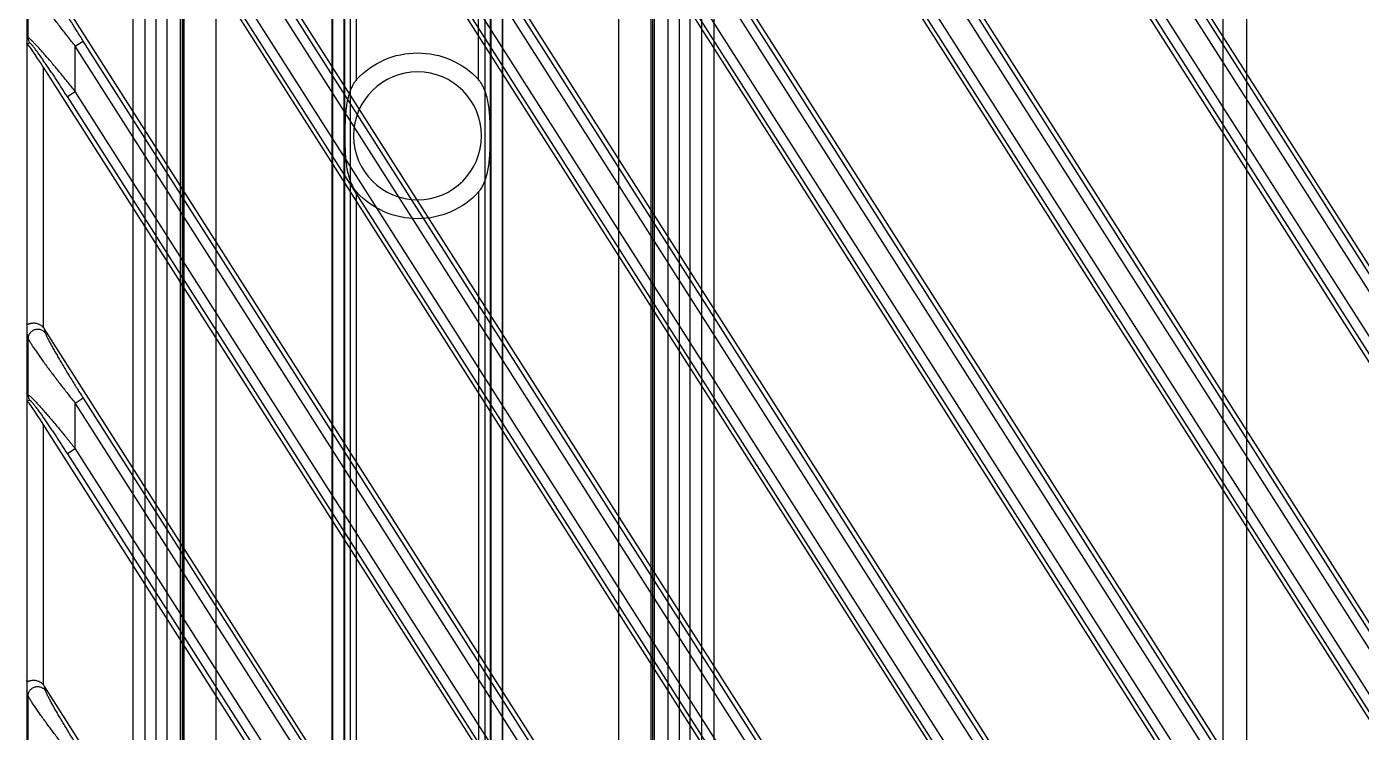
# Model space of a CAD drawing. Header units: millimetres. Extents: x 620 to 19791, y 2539 to 6969.
# Drawn here: x 14027 to 14083.3, y 3853.7 to 3883.5 of the extents above; entities that cross this region are included whole.
import ezdxf

# ---------------------------------------------------------------- set-up
doc = ezdxf.new("R2010")
doc.units = ezdxf.units.MM
doc.layers.add('02___PRT_ALL_AXES', color=7, linetype='Continuous')

# ---------------------------------------------------------------- blocks, each defined once
blk = doc.blocks.new('DTGFH')
at = {"color": 7, "linetype": 'Continuous'}
for p, q in [((8801.048, 4441.2), (8801.048, 4104.2)), ((8901.903, 4108.661), (8801.783, 4265.818)), ((8900.317, 4110.061), (8803.1, 4262.661)), ((8900.653, 4110.275), (8803.436, 4262.875)), ((8801.748, 4261.777), (8899.375, 4108.534)), ((8803.1, 4260.745), (8899.096, 4110.061)), ((8802.764, 4260.531), (8898.76, 4109.847)), ((8895.013, 4104.4), (8801.783, 4250.742)), ((8893.794, 4105.966), (8803.436, 4247.8)), ((8893.458, 4105.752), (8803.1, 4247.586)), ((8801.748, 4246.702), (8892.405, 4104.4)), ((8892.238, 4105.752), (8803.1, 4245.67)), ((8891.901, 4105.537), (8802.764, 4245.456)), ((8885.409, 4104.4), (8806.131, 4228.842)), ((8884.19, 4105.966), (8807.745, 4225.96)), ((8883.854, 4105.752), (8807.409, 4225.746)), ((8805.883, 4225.137), (8882.8, 4104.4)), ((8882.297, 4105.537), (8807.073, 4223.616)), ((8882.633, 4105.752), (8807.409, 4223.83)), ((8875.805, 4104.4), (8806.131, 4213.767)), ((8874.25, 4105.752), (8807.409, 4210.671)), ((8874.586, 4105.966), (8807.745, 4210.885)), ((8805.883, 4210.062), (8873.196, 4104.4)), ((8872.693, 4105.537), (8807.073, 4208.54)), ((8873.029, 4105.752), (8807.409, 4208.755)), ((8866.201, 4104.4), (8806.131, 4198.691)), ((8805.459, 4195.652), (8863.592, 4104.4)), ((8864.646, 4105.752), (8807.409, 4195.595)), ((8864.982, 4105.966), (8807.745, 4195.809)), ((8863.425, 4105.752), (8807.409, 4193.679)), ((8863.089, 4105.537), (8807.073, 4193.465)), ((8836.786, 4135.497), (8801.783, 4190.441)), ((8801.107, 4187.632), (8801.107, 4190.024)), ((8801.107, 4187.632), (8801.048, 4187.615)), ((8803.1, 4187.284), (8803.436, 4187.498)), ((8836.814, 4135.105), (8803.436, 4187.498)), ((8801.061, 4187.387), (8801.17, 4187.418)), ((8803.1, 4185.368), (8803.1, 4187.284)), ((8836.478, 4134.891), (8803.1, 4187.284)), ((8801.748, 4186.4), (8801.748, 4175.412)), ((8801.748, 4186.4), (8833.81, 4136.074)), ((8802.764, 4185.154), (8803.1, 4185.368)), ((8834.524, 4136.042), (8803.1, 4185.368)), ((8834.188, 4135.827), (8802.764, 4185.154)), ((8801.048, 4175.151), (8801.107, 4174.949)), ((8829.09, 4132.502), (8801.783, 4175.365)), ((8801.783, 4175.365), (8801.842, 4175.163)), ((8801.107, 4172.557), (8801.107, 4174.949)), ((8801.048, 4172.54), (8801.107, 4172.557)), ((8801.061, 4172.311), (8801.17, 4172.343)), ((8803.436, 4172.423), (8803.1, 4172.209)), ((8803.436, 4172.423), (8829.197, 4131.987)), ((8803.1, 4170.293), (8803.1, 4172.209)), ((8803.1, 4172.209), (8828.861, 4131.773)), ((8801.748, 4171.325), (8801.748, 4160.337)), ((8844.384, 4104.4), (8801.748, 4171.325)), ((8803.1, 4170.293), (8802.764, 4170.079)), ((8802.764, 4170.079), (8843.881, 4105.537)), ((8803.1, 4170.293), (8844.217, 4105.752)), ((8801.107, 4159.873), (8801.048, 4160.076)), ((8801.107, 4157.482), (8801.107, 4159.873)), ((8801.842, 4160.087), (8801.783, 4160.29)), ((8810.697, 4146.297), (8801.783, 4160.29))]:
    blk.add_line(p, q, dxfattribs=at)
for centre in [(8801.509, 4187.633), (8801.509, 4172.558)]:
    blk.add_arc(centre, 0.402, 180.1282, 212.3718, dxfattribs=at)
for centre, major_axis, ratio, start_param, end_param in [((8801.748, 4186.286), (-0.698, 1.104), 0.046753, -1.496981, -0.118001), ((8801.45, 4175.141), (-0.117, 0.402), 0.954439, -1.274405, -1.134443), ((8801.748, 4171.211), (-0.698, 1.104), 0.046753, -1.496981, -0.118001), ((8801.45, 4160.065), (-0.117, 0.402), 0.954439, -1.274405, -1.134443)]:
    blk.add_ellipse(centre, major_axis=major_axis, ratio=ratio, start_param=start_param, end_param=end_param, dxfattribs=at)
for points, knots in [([(8803.1, 4187.284), (8802.993, 4187.418), (8802.783, 4187.685), (8802.473, 4188.084), (8802.221, 4188.414), (8802.025, 4188.674), (8801.885, 4188.863), (8801.749, 4189.048), (8801.62, 4189.227), (8801.5, 4189.397), (8801.389, 4189.557), (8801.305, 4189.683), (8801.245, 4189.776), (8801.206, 4189.838), (8801.173, 4189.895), (8801.145, 4189.944), (8801.126, 4189.981), (8801.114, 4190.007), (8801.109, 4190.019), (8801.107, 4190.024)], [0, 0, 0, 0, 0.151037, 0.300586, 0.447016, 0.518439, 0.588237, 0.655992, 0.721178, 0.783101, 0.840848, 0.893205, 0.916879, 0.938573, 0.958018, 0.974928, 0.989013, 0.994909, 1, 1, 1, 1]), ([(8803.436, 4187.498), (8803.353, 4187.628), (8803.19, 4187.886), (8802.949, 4188.274), (8802.753, 4188.595), (8802.6, 4188.849), (8802.489, 4189.035), (8802.381, 4189.219), (8802.277, 4189.398), (8802.178, 4189.571), (8802.087, 4189.736), (8802.016, 4189.867), (8801.965, 4189.966), (8801.931, 4190.033), (8801.901, 4190.094), (8801.876, 4190.149), (8801.858, 4190.191), (8801.848, 4190.219), (8801.844, 4190.232), (8801.842, 4190.238)], [0, 0, 0, 0, 0.145071, 0.289149, 0.431131, 0.500908, 0.569567, 0.636803, 0.702211, 0.76523, 0.825074, 0.880596, 0.906233, 0.930094, 0.951832, 0.971044, 0.987264, 0.994099, 1, 1, 1, 1]), ([(8803.1, 4185.368), (8803, 4185.494), (8802.849, 4185.681), (8802.648, 4185.929), (8802.498, 4186.112), (8802.348, 4186.293), (8802.2, 4186.47), (8802.054, 4186.643), (8801.911, 4186.81), (8801.772, 4186.97), (8801.639, 4187.121), (8801.532, 4187.239), (8801.451, 4187.326), (8801.394, 4187.386), (8801.341, 4187.441), (8801.292, 4187.49), (8801.247, 4187.533), (8801.207, 4187.569), (8801.178, 4187.594), (8801.157, 4187.61), (8801.143, 4187.619), (8801.132, 4187.626), (8801.122, 4187.63), (8801.114, 4187.633), (8801.109, 4187.633), (8801.107, 4187.632)], [0, 0, 0, 0, 0.159125, 0.238223, 0.316727, 0.394381, 0.470878, 0.545834, 0.61877, 0.689065, 0.755896, 0.818173, 0.847169, 0.874456, 0.899785, 0.922889, 0.943475, 0.96125, 0.975933, 0.982041, 0.987297, 0.991693, 0.995234, 0.997964, 1, 1, 1, 1]), ([(8801.048, 4187.385), (8801.048, 4187.386), (8801.048, 4187.387), (8801.049, 4187.389), (8801.05, 4187.391), (8801.052, 4187.391), (8801.054, 4187.391), (8801.056, 4187.39), (8801.058, 4187.389), (8801.06, 4187.387), (8801.061, 4187.387)], [0, 0, 0, 0, 0.134296, 0.239838, 0.325336, 0.408088, 0.50825, 0.637794, 0.80127, 1, 1, 1, 1]), ([(8802.764, 4185.154), (8802.688, 4185.274), (8802.573, 4185.452), (8802.419, 4185.689), (8802.304, 4185.865), (8802.189, 4186.04), (8802.074, 4186.212), (8801.96, 4186.38), (8801.848, 4186.545), (8801.737, 4186.705), (8801.63, 4186.858), (8801.542, 4186.98), (8801.474, 4187.072), (8801.426, 4187.137), (8801.38, 4187.197), (8801.337, 4187.251), (8801.297, 4187.3), (8801.266, 4187.336), (8801.244, 4187.361), (8801.229, 4187.377), (8801.215, 4187.39), (8801.203, 4187.401), (8801.192, 4187.409), (8801.184, 4187.415), (8801.179, 4187.417), (8801.175, 4187.419), (8801.172, 4187.419), (8801.17, 4187.418)], [0, 0, 0, 0, 0.153079, 0.229318, 0.305164, 0.380451, 0.454965, 0.528436, 0.600519, 0.670738, 0.738434, 0.802663, 0.833068, 0.862042, 0.889307, 0.914531, 0.937321, 0.957232, 0.96596, 0.973791, 0.980669, 0.986547, 0.991394, 0.995199, 0.996723, 0.998012, 1, 1, 1, 1]), ([(8801.748, 4175.412), (8801.733, 4175.431), (8801.699, 4175.465), (8801.64, 4175.507), (8801.578, 4175.541), (8801.512, 4175.565), (8801.447, 4175.58), (8801.384, 4175.587), (8801.325, 4175.588), (8801.27, 4175.584), (8801.227, 4175.577), (8801.196, 4175.57), (8801.169, 4175.563), (8801.144, 4175.556), (8801.121, 4175.549), (8801.106, 4175.544), (8801.092, 4175.541), (8801.081, 4175.539), (8801.071, 4175.539), (8801.062, 4175.542), (8801.055, 4175.548), (8801.051, 4175.557), (8801.049, 4175.568), (8801.048, 4175.577), (8801.048, 4175.581)], [0, 0, 0, 0, 0.092092, 0.18383, 0.274482, 0.363041, 0.448376, 0.529457, 0.605459, 0.675766, 0.739913, 0.769539, 0.797439, 0.847676, 0.869774, 0.889641, 0.907107, 0.922074, 0.934647, 0.945489, 0.956057, 0.968087, 0.982675, 1, 1, 1, 1]), ([(8801.842, 4175.163), (8801.831, 4175.18), (8801.805, 4175.212), (8801.759, 4175.253), (8801.706, 4175.287), (8801.649, 4175.312), (8801.588, 4175.327), (8801.525, 4175.334), (8801.461, 4175.33), (8801.399, 4175.317), (8801.339, 4175.294), (8801.283, 4175.263), (8801.233, 4175.224), (8801.19, 4175.178), (8801.155, 4175.126), (8801.129, 4175.07), (8801.112, 4175.01), (8801.108, 4174.969), (8801.107, 4174.949)], [0, 0, 0, 0, 0.061114, 0.122614, 0.184534, 0.246921, 0.309743, 0.372937, 0.436398, 0.5, 0.563602, 0.627063, 0.690257, 0.753079, 0.815466, 0.877386, 0.938886, 1, 1, 1, 1]), ([(8801.842, 4175.163), (8801.844, 4175.157), (8801.848, 4175.144), (8801.858, 4175.115), (8801.876, 4175.074), (8801.901, 4175.019), (8801.931, 4174.957), (8801.965, 4174.89), (8802.016, 4174.792), (8802.087, 4174.66), (8802.178, 4174.496), (8802.277, 4174.323), (8802.381, 4174.144), (8802.489, 4173.96), (8802.6, 4173.773), (8802.753, 4173.519), (8802.949, 4173.198), (8803.19, 4172.811), (8803.353, 4172.552), (8803.436, 4172.423)], [0, 0, 0, 0, 0.005901, 0.012735, 0.028952, 0.048163, 0.069902, 0.093761, 0.1194, 0.174923, 0.234768, 0.297789, 0.363198, 0.430435, 0.499095, 0.568871, 0.710853, 0.85493, 1, 1, 1, 1]), ([(8801.107, 4174.949), (8801.109, 4174.943), (8801.114, 4174.932), (8801.126, 4174.906), (8801.145, 4174.869), (8801.173, 4174.819), (8801.206, 4174.763), (8801.245, 4174.701), (8801.305, 4174.608), (8801.389, 4174.482), (8801.5, 4174.322), (8801.62, 4174.152), (8801.749, 4173.973), (8801.885, 4173.788), (8802.025, 4173.598), (8802.221, 4173.338), (8802.473, 4173.008), (8802.783, 4172.609), (8802.993, 4172.343), (8803.1, 4172.209)], [0, 0, 0, 0, 0.00509, 0.010986, 0.025069, 0.041978, 0.061422, 0.083117, 0.106791, 0.15915, 0.216898, 0.278823, 0.34401, 0.411766, 0.481566, 0.552988, 0.699417, 0.848964, 1, 1, 1, 1]), ([(8801.048, 4172.31), (8801.048, 4172.311), (8801.048, 4172.312), (8801.049, 4172.314), (8801.05, 4172.315), (8801.052, 4172.316), (8801.054, 4172.316), (8801.056, 4172.315), (8801.058, 4172.313), (8801.06, 4172.312), (8801.061, 4172.311)], [0, 0, 0, 0, 0.134296, 0.239838, 0.325336, 0.408088, 0.50825, 0.637794, 0.80127, 1, 1, 1, 1]), ([(8801.107, 4172.557), (8801.109, 4172.558), (8801.114, 4172.557), (8801.122, 4172.555), (8801.132, 4172.55), (8801.143, 4172.543), (8801.157, 4172.534), (8801.178, 4172.519), (8801.207, 4172.494), (8801.247, 4172.458), (8801.292, 4172.415), (8801.341, 4172.365), (8801.394, 4172.311), (8801.451, 4172.251), (8801.532, 4172.163), (8801.639, 4172.045), (8801.772, 4171.895), (8801.911, 4171.735), (8802.054, 4171.568), (8802.2, 4171.395), (8802.348, 4171.218), (8802.498, 4171.037), (8802.648, 4170.854), (8802.849, 4170.606), (8803, 4170.418), (8803.1, 4170.293)], [0, 0, 0, 0, 0.002036, 0.004765, 0.008306, 0.012701, 0.017956, 0.024063, 0.038745, 0.05652, 0.077106, 0.100208, 0.125538, 0.152825, 0.181822, 0.244102, 0.310933, 0.381227, 0.454167, 0.529124, 0.605619, 0.683271, 0.76177, 0.840872, 1, 1, 1, 1]), ([(8801.17, 4172.343), (8801.172, 4172.343), (8801.175, 4172.343), (8801.179, 4172.342), (8801.184, 4172.339), (8801.192, 4172.334), (8801.203, 4172.326), (8801.215, 4172.315), (8801.229, 4172.301), (8801.244, 4172.286), (8801.266, 4172.261), (8801.297, 4172.225), (8801.337, 4172.176), (8801.38, 4172.121), (8801.426, 4172.061), (8801.474, 4171.997), (8801.542, 4171.905), (8801.63, 4171.783), (8801.737, 4171.63), (8801.848, 4171.47), (8801.96, 4171.305), (8802.074, 4171.136), (8802.189, 4170.964), (8802.304, 4170.79), (8802.419, 4170.614), (8802.573, 4170.377), (8802.688, 4170.198), (8802.764, 4170.079)], [0, 0, 0, 0, 0.001988, 0.003277, 0.004801, 0.008605, 0.013451, 0.019328, 0.026206, 0.034036, 0.042764, 0.062675, 0.085465, 0.110691, 0.137955, 0.166932, 0.197336, 0.261568, 0.329268, 0.399486, 0.471568, 0.545042, 0.619552, 0.694837, 0.77068, 0.84692, 1, 1, 1, 1]), ([(8801.748, 4160.337), (8801.733, 4160.355), (8801.699, 4160.389), (8801.64, 4160.432), (8801.578, 4160.465), (8801.512, 4160.489), (8801.447, 4160.504), (8801.384, 4160.512), (8801.325, 4160.513), (8801.27, 4160.508), (8801.227, 4160.501), (8801.196, 4160.495), (8801.169, 4160.488), (8801.144, 4160.48), (8801.121, 4160.473), (8801.106, 4160.469), (8801.092, 4160.466), (8801.081, 4160.464), (8801.071, 4160.464), (8801.062, 4160.467), (8801.055, 4160.473), (8801.051, 4160.482), (8801.049, 4160.493), (8801.048, 4160.501), (8801.048, 4160.506)], [0, 0, 0, 0, 0.092092, 0.18383, 0.274482, 0.363041, 0.448376, 0.529457, 0.605459, 0.675766, 0.739913, 0.769539, 0.797439, 0.847676, 0.869774, 0.889641, 0.907107, 0.922074, 0.934647, 0.945489, 0.956057, 0.968087, 0.982675, 1, 1, 1, 1]), ([(8801.107, 4159.873), (8801.108, 4159.894), (8801.112, 4159.935), (8801.129, 4159.994), (8801.155, 4160.051), (8801.19, 4160.103), (8801.233, 4160.149), (8801.283, 4160.188), (8801.339, 4160.219), (8801.399, 4160.241), (8801.461, 4160.255), (8801.525, 4160.258), (8801.588, 4160.252), (8801.649, 4160.236), (8801.706, 4160.211), (8801.759, 4160.178), (8801.805, 4160.136), (8801.831, 4160.104), (8801.842, 4160.087)], [0, 0, 0, 0, 0.061113, 0.122614, 0.184534, 0.246921, 0.309743, 0.372936, 0.436398, 0.5, 0.563602, 0.627064, 0.690257, 0.753079, 0.815466, 0.877386, 0.938887, 1, 1, 1, 1]), ([(8803.1, 4157.134), (8802.993, 4157.267), (8802.783, 4157.534), (8802.473, 4157.933), (8802.221, 4158.263), (8802.025, 4158.523), (8801.885, 4158.713), (8801.749, 4158.898), (8801.62, 4159.076), (8801.5, 4159.247), (8801.389, 4159.407), (8801.305, 4159.532), (8801.245, 4159.625), (8801.206, 4159.687), (8801.173, 4159.744), (8801.145, 4159.794), (8801.126, 4159.831), (8801.114, 4159.856), (8801.109, 4159.868), (8801.107, 4159.873)], [0, 0, 0, 0, 0.151037, 0.300586, 0.447016, 0.518439, 0.588237, 0.655992, 0.721178, 0.783101, 0.840848, 0.893205, 0.916879, 0.938573, 0.958018, 0.974928, 0.989013, 0.994909, 1, 1, 1, 1]), ([(8803.436, 4157.348), (8803.353, 4157.477), (8803.19, 4157.736), (8802.949, 4158.123), (8802.753, 4158.444), (8802.6, 4158.698), (8802.489, 4158.885), (8802.381, 4159.068), (8802.277, 4159.247), (8802.178, 4159.42), (8802.087, 4159.585), (8802.016, 4159.716), (8801.965, 4159.815), (8801.931, 4159.882), (8801.901, 4159.944), (8801.876, 4159.999), (8801.858, 4160.04), (8801.848, 4160.069), (8801.844, 4160.081), (8801.842, 4160.087)], [0, 0, 0, 0, 0.145071, 0.289149, 0.431131, 0.500908, 0.569567, 0.636803, 0.702211, 0.76523, 0.825074, 0.880596, 0.906233, 0.930094, 0.951832, 0.971044, 0.987264, 0.994099, 1, 1, 1, 1])]:
    blk.add_open_spline(points, degree=3, knots=knots, dxfattribs=at)
blk = doc.blocks.new('*U116')
blk.add_blockref('DTGFH', (-9101.048, -4276.2))
blk = doc.blocks.new('*U117')
at = {"color": 0, "linetype": 'ByBlock', "lineweight": -2, "transparency": 16777216}
blk.add_blockref('*U116', (0, 0), dxfattribs=at)
blk = doc.blocks.new('ryfhgjmb')
at = {"color": 30, "linetype": 'Continuous', "true_color": 0xf26722}
for p, q in [((6005.128, 3342.431), (7001.628, 3342.431)), ((6005.128, 3340.931), (7001.628, 3340.931)), ((6058.086, 3336.031), (6969.27, 3336.031)), ((6058.471, 3335.531), (6968.885, 3335.531)), ((6058.471, 3329.331), (6968.885, 3329.331)), ((6058.086, 3328.831), (6969.27, 3328.831)), ((6005.128, 3323.931), (7001.628, 3323.931)), ((6005.128, 3322.431), (7001.628, 3322.431))]:
    blk.add_line(p, q, dxfattribs=at)
at = {"layer": '02___PRT_ALL_AXES', "color": 30, "linetype": 'Continuous', "true_color": 0xf26722}
for p, q in [((6968.718, 3335.271), (6027.638, 3335.271)), ((6968.718, 3329.592), (6027.638, 3329.592))]:
    blk.add_line(p, q, dxfattribs=at)
blk = doc.blocks.new('ERTFHGJ')
at = {"color": 40, "linetype": 'Continuous', "true_color": 0xf8d731}
for p, q in [((8878.457, 3617.77), (8878.457, 3696.77)), ((8925.457, 3696.77), (8878.457, 3696.77)), ((8879.457, 3617.77), (8879.457, 3696.77)), ((8900.957, 3696.77), (8900.957, 3617.77)), ((8901.457, 3617.77), (8901.457, 3696.77)), ((8901.957, 3617.77), (8901.957, 3696.77)), ((8902.402, 3617.77), (8902.402, 3696.77)), ((8902.874, 3617.77), (8902.874, 3696.77)), ((8903.457, 3617.77), (8903.457, 3696.77)), ((8903.537, 3696.77), (8903.537, 3617.77)), ((8903.598, 3617.77), (8903.598, 3696.77)), ((8909.882, 3696.77), (8909.882, 3617.77)), ((8910.382, 3617.77), (8910.382, 3696.77)), ((8910.882, 3690.641), (8910.882, 3696.77)), ((8916.032, 3690.641), (8916.032, 3696.77)), ((8916.532, 3617.77), (8916.532, 3696.77)), ((8917.032, 3617.77), (8917.032, 3696.77)), ((8923.315, 3617.77), (8923.315, 3696.77)), ((8923.377, 3696.77), (8923.377, 3617.77)), ((8923.457, 3617.77), (8923.457, 3696.77)), ((8924.039, 3696.77), (8924.039, 3617.77)), ((8924.511, 3696.77), (8924.511, 3617.77)), ((8924.957, 3617.77), (8924.957, 3696.77)), ((8925.457, 3617.77), (8925.457, 3696.77)), ((8910.882, 3685.9), (8910.882, 3628.641)), ((8916.032, 3628.641), (8916.032, 3685.9)), ((8892.957, 3661.52), (8887.957, 3661.52)), ((8887.957, 3653.02), (8892.957, 3653.02)), ((8910.882, 3617.77), (8910.882, 3623.9)), ((8916.032, 3617.77), (8916.032, 3623.9)), ((8925.457, 3617.77), (8878.457, 3617.77))]:
    blk.add_line(p, q, dxfattribs=at)
for centre in [(8913.457, 3688.27), (8913.457, 3626.27)]:
    blk.add_circle(centre, 2.7, dxfattribs=at)
for centre, radius, start, end in [((8913.457, 3688.27), 3.5, 42.6324, 137.3676), ((8913.457, 3688.27), 3.5, 222.6324, 317.3676), ((8887.957, 3657.27), 4.25, 90, 270), ((8892.957, 3657.27), 4.25, 270, 90), ((8913.457, 3626.27), 3.5, 42.6324, 137.3676), ((8913.457, 3626.27), 3.5, 222.6324, 317.3676)]:
    blk.add_arc(centre, radius, start, end, dxfattribs=at)
for points, knots in [([(8910.387, 3688.27), (8910.387, 3688.375), (8910.388, 3688.583), (8910.395, 3688.895), (8910.413, 3689.203), (8910.446, 3689.508), (8910.5, 3689.808), (8910.568, 3690.054), (8910.639, 3690.245), (8910.704, 3690.385), (8910.783, 3690.519), (8910.846, 3690.602), (8910.882, 3690.641)], [0, 0, 0, 0, 0.127092, 0.253318, 0.378322, 0.502266, 0.625619, 0.749056, 0.811111, 0.873552, 0.936512, 1, 1, 1, 1]), ([(8916.032, 3690.641), (8916.067, 3690.602), (8916.131, 3690.519), (8916.209, 3690.385), (8916.274, 3690.245), (8916.346, 3690.054), (8916.413, 3689.808), (8916.467, 3689.508), (8916.5, 3689.203), (8916.518, 3688.895), (8916.526, 3688.583), (8916.527, 3688.375), (8916.527, 3688.27)], [0, 0, 0, 0, 0.063487, 0.126447, 0.188887, 0.250942, 0.37438, 0.497732, 0.621676, 0.746681, 0.872907, 1, 1, 1, 1]), ([(8910.882, 3685.9), (8910.846, 3685.938), (8910.783, 3686.021), (8910.704, 3686.156), (8910.639, 3686.296), (8910.567, 3686.487), (8910.5, 3686.733), (8910.446, 3687.033), (8910.413, 3687.338), (8910.395, 3687.646), (8910.388, 3687.957), (8910.387, 3688.166), (8910.387, 3688.27)], [0, 0, 0, 0, 0.063495, 0.126469, 0.188905, 0.250963, 0.374396, 0.497744, 0.621683, 0.746682, 0.87291, 1, 1, 1, 1]), ([(8916.527, 3688.27), (8916.527, 3688.166), (8916.526, 3687.957), (8916.518, 3687.646), (8916.5, 3687.338), (8916.467, 3687.033), (8916.413, 3686.733), (8916.346, 3686.487), (8916.274, 3686.296), (8916.209, 3686.156), (8916.131, 3686.021), (8916.067, 3685.938), (8916.032, 3685.9)], [0, 0, 0, 0, 0.127092, 0.253319, 0.378323, 0.502267, 0.62562, 0.749057, 0.811112, 0.873553, 0.936512, 1, 1, 1, 1]), ([(8910.387, 3626.27), (8910.387, 3626.375), (8910.388, 3626.583), (8910.395, 3626.895), (8910.413, 3627.203), (8910.446, 3627.508), (8910.5, 3627.808), (8910.568, 3628.054), (8910.639, 3628.245), (8910.704, 3628.385), (8910.783, 3628.519), (8910.846, 3628.602), (8910.882, 3628.641)], [0, 0, 0, 0, 0.127092, 0.253318, 0.378322, 0.502266, 0.625619, 0.749056, 0.811111, 0.873552, 0.936512, 1, 1, 1, 1]), ([(8916.032, 3628.641), (8916.067, 3628.602), (8916.131, 3628.519), (8916.209, 3628.385), (8916.274, 3628.245), (8916.346, 3628.054), (8916.413, 3627.808), (8916.467, 3627.508), (8916.5, 3627.203), (8916.518, 3626.895), (8916.526, 3626.583), (8916.527, 3626.375), (8916.527, 3626.27)], [0, 0, 0, 0, 0.063487, 0.126447, 0.188887, 0.250942, 0.37438, 0.497732, 0.621676, 0.746681, 0.872907, 1, 1, 1, 1]), ([(8910.882, 3623.9), (8910.846, 3623.938), (8910.783, 3624.021), (8910.704, 3624.156), (8910.639, 3624.296), (8910.567, 3624.487), (8910.5, 3624.733), (8910.446, 3625.033), (8910.413, 3625.338), (8910.395, 3625.646), (8910.388, 3625.957), (8910.387, 3626.166), (8910.387, 3626.27)], [0, 0, 0, 0, 0.063495, 0.126469, 0.188905, 0.250963, 0.374396, 0.497744, 0.621683, 0.746682, 0.87291, 1, 1, 1, 1]), ([(8916.527, 3626.27), (8916.527, 3626.166), (8916.526, 3625.957), (8916.518, 3625.646), (8916.5, 3625.338), (8916.467, 3625.033), (8916.413, 3624.733), (8916.346, 3624.487), (8916.274, 3624.296), (8916.209, 3624.156), (8916.131, 3624.021), (8916.067, 3623.938), (8916.032, 3623.9)], [0, 0, 0, 0, 0.127092, 0.253319, 0.378323, 0.502267, 0.62562, 0.749057, 0.811112, 0.873553, 0.936512, 1, 1, 1, 1])]:
    blk.add_open_spline(points, degree=3, knots=knots, dxfattribs=at)
blk = doc.blocks.new('ryfh')
at = {"rotation": 90}
blk.add_blockref('ryfhgjmb', (11616.058, -2205.714), dxfattribs=at)
at = {"xscale": -1}
blk.add_blockref('ERTFHGJ', (17197.083, 190.944), dxfattribs=at)

msp = doc.modelspace()

# ---------------------------------------------------------------- block references
for name, p in [('*U117', (14326.96016, 3971.56341)), ('ryfh', (5759.83352, -0.35097))]:
    msp.add_blockref(name, p)

doc.saveas('drawing.dxf')
